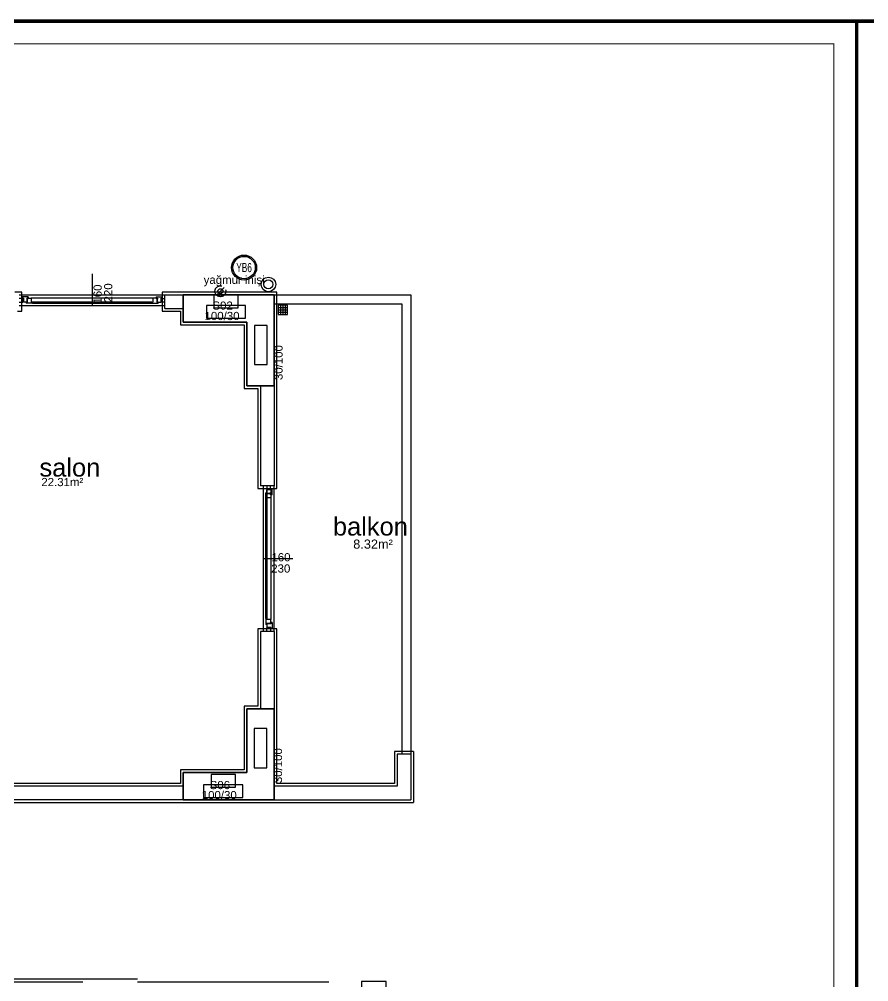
# Model space of a CAD drawing. Header units: centimetres. Extents: x -3962 to 543607, y -2 to 2802.
# Drawn here: x 11580 to 12513, y 1744 to 2802 of the extents above; entities that cross this region are included whole.
import ezdxf
from ezdxf.enums import TextEntityAlignment as Align

# ---------------------------------------------------------------- set-up
doc = ezdxf.new("R2010")
doc.units = ezdxf.units.CM
doc.linetypes.add('YAGMUR HATTI', pattern=[36, 30, -6])
for name, color, linetype in [('MTY-YAGMURSU-KOLON NO', 7, 'CONTINUOUS'), ('ROTAS-MIMARI', 8, 'CONTINUOUS'), ('ROTAS-MIMARI-KOLON', 8, 'CONTINUOUS'), ('ROTAS-MIMARI-YAZI', 8, 'CONTINUOUS'), ('ROTAS-PAFTA', 7, 'CONTINUOUS'), ('ROTAS-PISSU-KOLONNO', 211, 'CONTINUOUS'), ('ROTAS-YAGMUR-BORUSU', 3, 'YAGMUR HATTI')]:
    doc.layers.add(name, color=color, linetype=linetype)
doc.styles.add('ANOTATIVO', font='arial.ttf')
doc.styles.add('ROTAS', font='arial.ttf')

# ---------------------------------------------------------------- blocks, each defined once
blk = doc.blocks.new('MTY-KOLON NO YAGMUR')
at = {"layer": 'MTY-YAGMURSU-KOLON NO', "linetype": 'Continuous', "ltscale": 100}
blk.add_circle((0, 0), 27.5, dxfattribs=at)
at = {"layer": 'MTY-YAGMURSU-KOLON NO', "color": 7, "linetype": 'Continuous', "ltscale": 100}
blk.add_circle((0, 0), 24.5, dxfattribs=at)
at = {"style": 'ANOTATIVO', "width": 0.65}
blk.add_attdef('K', text='', height=20, dxfattribs=at).set_placement((0, 0), align=Align.MIDDLE_CENTER)

msp = doc.modelspace()

# ---------------------------------------------------------------- linework, layer by layer
at = {"layer": 'ROTAS-MIMARI'}
for p, q in [((11660.4, 2522.1), (11660.4, 2487.4)), ((11583.4, 2502.2), (11575.4, 2502.2)), ((11580.4, 2499.2), (11740.4, 2499.2)), ((11583.4, 2481.2), (11583.4, 2502.2)), ((11583.7, 2496.8), (11583.7, 2495.4)), ((11590.1, 2496.8), (11583.7, 2496.8)), ((11590.1, 2496.8), (11590.1, 2495.4)), ((11730.7, 2496.8), (11730.7, 2495.4)), ((11730.7, 2496.8), (11737.1, 2496.8)), ((11737.1, 2496.8), (11737.1, 2495.4)), ((11800.4, 2502.2), (11737.4, 2502.2)), ((11737.4, 2502.2), (11737.4, 2481.2)), ((11740.4, 2499.2), (11760.4, 2499.2)), ((11740.4, 2484.2), (11740.4, 2499.2)), ((11863.4, 2502.2), (11800.4, 2502.2)), ((11863.4, 2399.2), (11863.4, 2502.2)), ((11584.4, 2495.2), (11580.4, 2495.2)), ((11580.4, 2491.2), (11584.4, 2491.2)), ((11580.4, 2487.4), (11740.4, 2487.4)), ((11584.9, 2495.4), (11583.7, 2495.4)), ((11584.4, 2491.2), (11584.4, 2495.2)), ((11584.9, 2495.4), (11584.9, 2491.2)), ((11588.9, 2491.2), (11584.9, 2491.2)), ((11588, 2491.2), (11589.2, 2491.2)), ((11588, 2491.2), (11588, 2489.8)), ((11594.8, 2489.8), (11588, 2489.8)), ((11588.6, 2495.4), (11588.6, 2494.4)), ((11590.1, 2495.4), (11588.6, 2495.4)), ((11588.9, 2494.4), (11588.6, 2494.4)), ((11588.9, 2494.4), (11588.9, 2491.2)), ((11589.2, 2495.4), (11593.6, 2495.4)), ((11589.2, 2495.4), (11589.2, 2494.9)), ((11589.5, 2494.9), (11589.2, 2494.9)), ((11589.5, 2494.4), (11589.2, 2494.4)), ((11589.2, 2494.4), (11589.2, 2491.2)), ((11589.5, 2494.9), (11589.5, 2494.4)), ((11727.2, 2495.4), (11593.6, 2495.4)), ((11593.6, 2495.4), (11593.6, 2491.2)), ((11594.8, 2491.2), (11593.6, 2491.2)), ((11726, 2491.2), (11594.8, 2491.2)), ((11594.8, 2491.2), (11594.8, 2489.8)), ((11594.8, 2489.8), (11726, 2489.8)), ((11726, 2491.2), (11726, 2489.8)), ((11726, 2491.2), (11727.2, 2491.2)), ((11726, 2489.8), (11732.8, 2489.8)), ((11731.6, 2495.4), (11727.2, 2495.4)), ((11727.2, 2495.4), (11727.2, 2491.2)), ((11730.7, 2495.4), (11732.2, 2495.4)), ((11731.3, 2494.9), (11731.6, 2494.9)), ((11731.3, 2494.9), (11731.3, 2494.4)), ((11731.3, 2494.4), (11731.6, 2494.4)), ((11731.6, 2495.4), (11731.6, 2494.9)), ((11731.6, 2494.4), (11731.6, 2491.2)), ((11732.8, 2491.2), (11731.6, 2491.2)), ((11731.9, 2494.4), (11731.9, 2491.2)), ((11731.9, 2494.4), (11732.2, 2494.4)), ((11731.9, 2491.2), (11735.9, 2491.2)), ((11732.2, 2495.4), (11732.2, 2494.4)), ((11732.8, 2491.2), (11732.8, 2489.8)), ((11735.9, 2495.4), (11735.9, 2491.2)), ((11735.9, 2495.4), (11737.1, 2495.4)), ((11736.4, 2495.2), (11740.4, 2495.2)), ((11736.4, 2491.2), (11736.4, 2495.2)), ((11740.4, 2491.2), (11736.4, 2491.2)), ((11874.8, 2487.7), (11864.8, 2487.7)), ((11864.8, 2487.7), (11864.8, 2477.7)), ((11867.3, 2487.7), (11867.3, 2477.7)), ((11869.9, 2487.7), (11869.9, 2477.7)), ((11872.5, 2487.7), (11872.5, 2477.7)), ((11874.8, 2477.7), (11874.8, 2487.7)), ((11578.4, 2481.2), (11583.4, 2481.2)), ((11737.4, 2481.2), (11757.4, 2481.2)), ((11740.4, 2484.2), (11760.4, 2484.2)), ((11757.4, 2481.2), (11757.4, 2466.2)), ((11864.8, 2485.2), (11874.8, 2485.2)), ((11864.8, 2482.7), (11874.8, 2482.7)), ((11864.8, 2480.2), (11874.8, 2480.2)), ((11864.8, 2477.7), (11874.8, 2477.7)), ((11757.4, 2466.2), (11827.4, 2466.2)), ((11827.4, 2466.2), (11827.4, 2396.2)), ((11827.4, 2396.2), (11842.4, 2396.2)), ((11842.4, 2396.2), (11842.4, 2286.2)), ((11845.4, 2399.2), (11845.4, 2289.2)), ((11860.4, 2399.2), (11860.4, 2289.2)), ((11863.4, 2286.2), (11863.4, 2399.2)), ((11842.4, 2286.2), (11863.4, 2286.2)), ((11860.4, 2289.2), (11845.4, 2289.2)), ((11848.6, 2129.2), (11848.6, 2289.2)), ((11852.4, 2289.2), (11852.4, 2285.2)), ((11852.4, 2285.2), (11856.4, 2285.2)), ((11856.4, 2285.2), (11856.4, 2289.2)), ((11856.6, 2285.9), (11856.6, 2142.4)), ((11858, 2285.9), (11856.6, 2285.9)), ((11856.6, 2284.7), (11856.6, 2285.9)), ((11858, 2279.5), (11858, 2285.9)), ((11860.4, 2129.2), (11860.4, 2289.2)), ((11851, 2143.6), (11851, 2281.6)), ((11852.4, 2281.6), (11851, 2281.6)), ((11851, 2274.8), (11851, 2281.6)), ((11852.4, 2274.8), (11851, 2274.8)), ((11852.4, 2284.7), (11852.4, 2143.6)), ((11852.4, 2280.7), (11852.4, 2284.7)), ((11856.6, 2284.7), (11852.4, 2284.7)), ((11852.4, 2281.6), (11852.4, 2280.4)), ((11855.6, 2280.7), (11852.4, 2280.7)), ((11855.6, 2280.4), (11852.4, 2280.4)), ((11856.6, 2276), (11852.4, 2276)), ((11852.4, 2274.8), (11852.4, 2276)), ((11855.6, 2280.7), (11855.6, 2281)), ((11856.6, 2281), (11855.6, 2281)), ((11855.6, 2280.1), (11855.6, 2280.4)), ((11856.1, 2280.1), (11855.6, 2280.1)), ((11856.1, 2280.1), (11856.1, 2280.4)), ((11856.6, 2280.4), (11856.1, 2280.4)), ((11856.6, 2279.5), (11856.6, 2281)), ((11856.6, 2280.4), (11856.6, 2276)), ((11858, 2279.5), (11856.6, 2279.5)), ((11848.6, 2209.2), (11880.9, 2209.2)), ((11848.6, 2209.2), (11880.9, 2209.2)), ((11852.4, 2143.6), (11851, 2143.6)), ((11851, 2143.6), (11851, 2136.8)), ((11852.4, 2136.8), (11851, 2136.8)), ((11852.4, 2143.6), (11852.4, 2142.4)), ((11856.6, 2142.4), (11852.4, 2142.4)), ((11852.4, 2136.8), (11852.4, 2138)), ((11855.6, 2138), (11852.4, 2138)), ((11852.4, 2137.7), (11852.4, 2133.7)), ((11855.6, 2137.7), (11852.4, 2137.7)), ((11856.1, 2138.3), (11855.6, 2138.3)), ((11855.6, 2138.3), (11855.6, 2138)), ((11855.6, 2137.7), (11855.6, 2137.4)), ((11856.6, 2137.4), (11855.6, 2137.4)), ((11856.1, 2138.3), (11856.1, 2138)), ((11856.6, 2138), (11856.1, 2138)), ((11856.6, 2138), (11856.6, 2142.4)), ((11858, 2138.9), (11856.6, 2138.9)), ((11856.6, 2138.9), (11856.6, 2137.4)), ((11858, 2138.9), (11858, 2132.5)), ((11863.4, 2132.2), (11842.4, 2132.2)), ((11842.4, 2132.2), (11842.4, 2047.2)), ((11845.4, 2129.2), (11845.4, 2044.2)), ((11860.4, 2129.2), (11845.4, 2129.2)), ((11856.6, 2133.7), (11852.4, 2133.7)), ((11852.4, 2129.2), (11852.4, 2133.2)), ((11852.4, 2133.2), (11856.4, 2133.2)), ((11856.4, 2133.2), (11856.4, 2129.2)), ((11856.6, 2133.7), (11856.6, 2132.5)), ((11858, 2132.5), (11856.6, 2132.5)), ((11860.4, 2129.2), (11860.4, 2044.2)), ((11863.4, 2044.2), (11863.4, 2132.2)), ((11842.4, 2047.2), (11827.4, 2047.2)), ((11827.4, 2047.2), (11827.4, 1977.2)), ((11863.4, 1962.2), (11863.4, 2044.2)), ((12013.4, 1997.2), (11992.4, 1997.2)), ((11992.4, 1997.2), (11992.4, 1962.2)), ((12010.4, 1994.2), (11995.4, 1994.2)), ((11995.4, 1994.2), (11995.4, 1959.2)), ((12010.4, 1994.2), (12010.4, 1944.2)), ((12013.4, 1997.2), (12013.4, 1941.2)), ((11827.4, 1977.2), (11757.4, 1977.2)), ((11757.4, 1977.2), (11757.4, 1962.2)), ((11760.4, 1959.2), (11470.4, 1959.2)), ((11757.4, 1962.2), (11473.4, 1962.2)), ((11995.4, 1959.2), (11860.4, 1959.2)), ((11992.4, 1962.2), (11863.4, 1962.2)), ((11760.4, 1944.2), (11430.4, 1944.2)), ((11430.4, 1941.2), (12013.4, 1941.2)), ((11650.4, 1747.2), (11363.4, 1747.2)), ((11710.4, 1747.2), (11650.4, 1747.2)), ((11360.4, 1744.2), (11650.4, 1744.2)), ((11710.4, 1744.2), (11920.4, 1744.2))]:
    msp.add_line(p, q, dxfattribs=at)
for points in [[(11760.4, 2499.2), (11860.4, 2499.2)], [(11760.4, 2469.2), (11760.4, 2499.2)], [(11860.4, 2499.2), (12010.4, 2499.2)], [(11860.4, 2499.2), (11860.4, 2399.2)], [(12010.4, 2499.2), (12010.4, 1994.2)], [(11860.4, 2489.2), (12000.4, 2489.2)], [(12000.4, 2489.2), (12000.4, 1994.2)], [(11830.4, 2469.2), (11760.4, 2469.2)], [(11830.4, 2399.2), (11830.4, 2469.2)], [(11860.4, 2399.2), (11830.4, 2399.2)], [(11830.4, 1974.2), (11830.4, 2044.2)], [(11830.4, 2044.2), (11860.4, 2044.2)], [(11860.4, 2044.2), (11860.4, 1944.2)], [(11760.4, 1974.2), (11830.4, 1974.2)], [(11760.4, 1944.2), (11760.4, 1974.2)], [(11860.4, 1944.2), (11760.4, 1944.2)], [(11860.4, 1944.2), (12010.4, 1944.2)]]:
    msp.add_lwpolyline(points, dxfattribs=at)
for radius in [8, 5]:
    msp.add_circle((11854, 2510.6), radius, dxfattribs=at)
at = {"layer": 'ROTAS-MIMARI-KOLON'}
for points in [[(11860.4, 2499.2), (11760.4, 2499.2), (11760.4, 2469.2), (11830.4, 2469.2), (11830.4, 2399.2), (11860.4, 2399.2), (11860.4, 2499.2)], [(11793.9, 2484.8), (11820.9, 2484.8), (11820.9, 2498.7), (11793.9, 2498.7), (11793.9, 2484.8)], [(11785.9, 2473.4), (11829, 2473.4), (11829, 2487.4), (11785.9, 2487.4), (11785.9, 2473.4)], [(11852.7, 2422.4), (11852.7, 2465.5), (11838.8, 2465.5), (11838.8, 2422.4), (11852.7, 2422.4)], [(11860.4, 2044.2), (11830.4, 2044.2), (11830.4, 1974.2), (11760.4, 1974.2), (11760.4, 1944.2), (11860.4, 1944.2), (11860.4, 2044.2)], [(11852.2, 1979.4), (11852.2, 2022.5), (11838.2, 2022.5), (11838.2, 1979.4), (11852.2, 1979.4)], [(11791, 1958), (11818, 1958), (11818, 1971.9), (11791, 1971.9), (11791, 1958)], [(11782.8, 1946.8), (11825.9, 1946.8), (11825.9, 1960.8), (11782.8, 1960.8), (11782.8, 1946.8)], [(11956.3, 1730.5), (11983.3, 1730.5), (11983.3, 1744.4), (11956.3, 1744.4), (11956.3, 1730.5)]]:
    msp.add_lwpolyline(points, dxfattribs=at)
at = {"layer": 'ROTAS-PAFTA'}
for points, const_width in [([(10000, 0), (12500, 0), (12500, 2800), (10000, 2800)], 4), ([(12500, 0), (15000, 0), (15000, 2800), (12500, 2800)], 4), ([(10025, 25), (12475, 25), (12475, 2775), (10025, 2775)], 1)]:
    msp.add_lwpolyline(points, close=True, dxfattribs=dict(at, const_width=const_width))
at = {"layer": 'ROTAS-YAGMUR-BORUSU'}
msp.add_line((11797.1, 2498.9), (11805.5, 2507.3), dxfattribs=at)
for radius in [6, 2.7]:
    msp.add_circle((11801.3, 2503.1), radius, dxfattribs=at)

# ---------------------------------------------------------------- block references
at = {"layer": 'ROTAS-PISSU-KOLONNO'}
ref = msp.add_blockref('MTY-KOLON NO YAGMUR', (11827.3, 2529.1), dxfattribs=dict(at, xscale=0.5, yscale=0.5))
ref.add_attrib('K', 'YB6', dxfattribs={"height": 10, "style": 'ANOTATIVO', "width": 0.65}).set_placement((11827.3, 2529.1), align=Align.MIDDLE_CENTER)

# ---------------------------------------------------------------- texts
at = {"layer": 'ROTAS-MIMARI-YAZI', "style": 'ROTAS'}
for s, height, p in [('yağmur inişi', 9, (11816.4, 2515.7)), ('S02', 9, (11803.7, 2487.3)), ('100/30', 9, (11803.1, 2475.9)), ('salon', 20, (11636, 2309.4)), ('22.31m²', 9, (11627.7, 2293.4)), ('balkon', 20, (11966, 2244.6)), ('8.32m²', 10, (11968.9, 2225.2)), ('160', 9, (11867.8, 2210.8)), ('230', 9, (11867.6, 2198.4)), ('S06', 9, (11800.7, 1960.4)), ('100/30', 9, (11800, 1949.3))]:
    msp.add_text(s, height=height, dxfattribs=at).set_placement(p, align=Align.MIDDLE_CENTER)
for s, p in [('160', (11666.4, 2500)), ('220', (11678.1, 2501.3)), ('30/100', (11865.1, 2424.7)), ('30/100', (11864.5, 1981.7))]:
    msp.add_text(s, height=9, rotation=90, dxfattribs=at).set_placement(p, align=Align.MIDDLE_CENTER)

doc.saveas('drawing.dxf')
